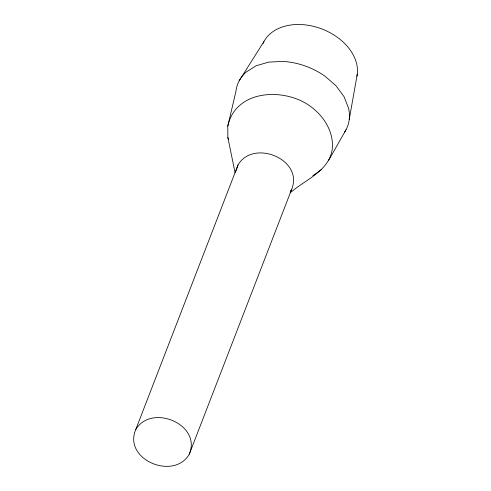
<?xml version="1.0" encoding="UTF-8"?>
<svg xmlns="http://www.w3.org/2000/svg" width="491" height="491" viewBox="0 0 491 491"><rect width="100%" height="100%" fill="white"/><g stroke="black" fill="none" stroke-linecap="round" stroke-linejoin="round"><path stroke-width="0.74" d="M349.236 119.436L357.282 74.147M235.079 172.74L227.861 137.462L227.793 126.144L235.987 91.105A56.569 40.452 21.1 0 1 246.003 72.189L256.014 65.825L268.516 62.142L282.656 61.4A59.976 42.883 21.1 0 1 325.134 76.308L336.09 85.851L344.081 96.727L348.561 108.18A56.569 40.452 21.1 0 1 344.572 132.208M227.793 126.144C235.79 88.601 286.339 87.294 311.773 107.363C324.717 117.318 334.248 133.012 332.149 149.804C328.522 171.697 304.923 179.694 290.187 192.853M135.706 429.674C122.983 459.613 173.802 480.806 189.268 454.261L291.55 189.6C304.279 159.661 253.46 138.462 237.994 165.007L135.706 429.674C151.179 403.129 201.997 424.322 189.268 454.261M236.018 170.911L237.994 165.007M328.669 160.318L346.045 129.722M239.178 80.819L263.931 41.582M290.285 191.287L291.55 189.6M312.81 175.735L321.863 169.309M227.861 137.462L228.542 139.591M263.01 43.521A49.886 35.671 21.1 0 1 319.905 28.245A49.886 35.671 21.1 0 1 356.926 76.289"/></g></svg>
